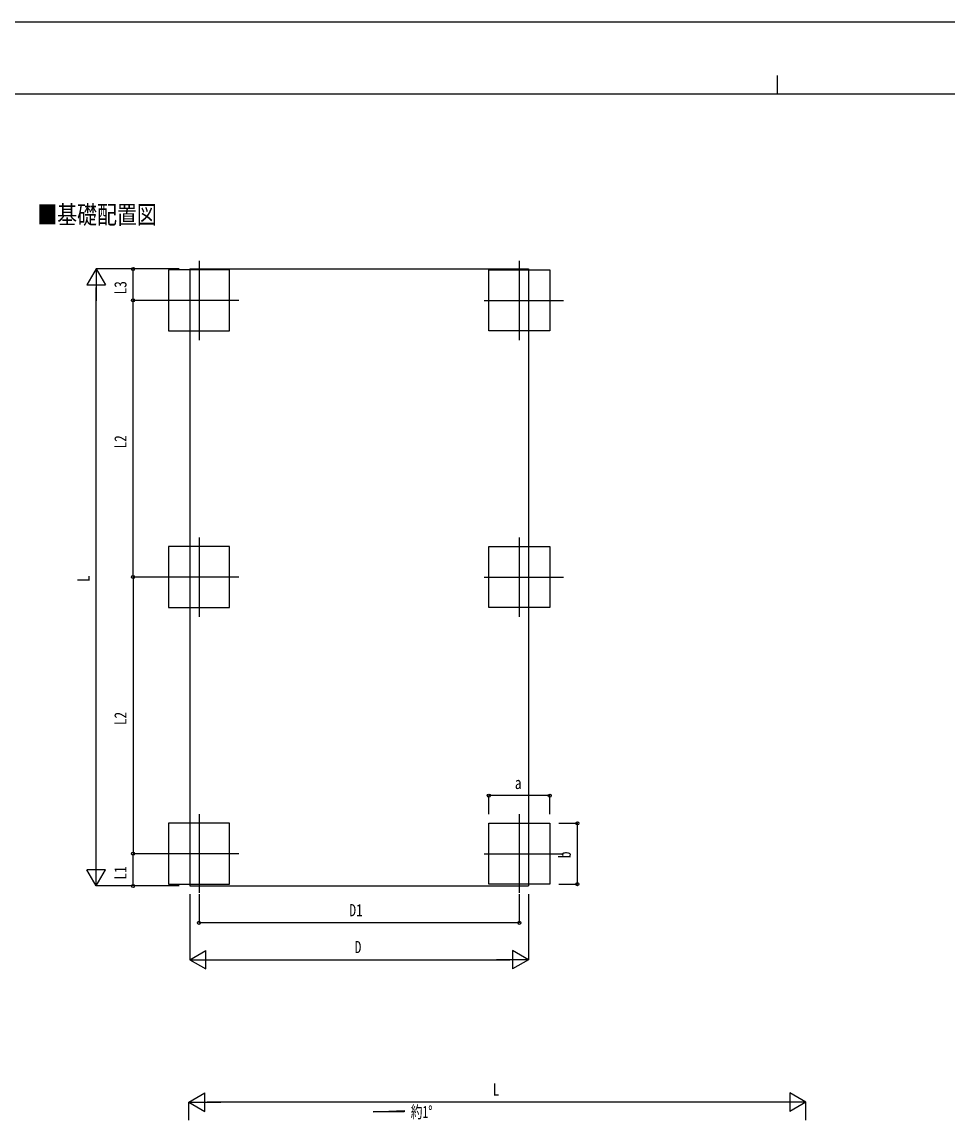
# Model space of a CAD drawing. Units: millimetres, scale not verified. Extents: x -16820 to 16820, y -11880 to 11880.
# Drawn here: x -8207 to 1833, y -90 to 11880 of the extents above; entities that cross this region are included whole.
import ezdxf
from ezdxf.enums import TextEntityAlignment as Align

# ---------------------------------------------------------------- set-up
doc = ezdxf.new("R2010")
doc.units = ezdxf.units.MM
doc.header["$LTSCALE"] = 50
for name, color, linetype in [('0-2_USER1', 3, 'Continuous'), ('0-4_YKK_12', 2, 'Continuous'), ('0-6_YKK_A1', 4, 'Continuous'), ('0-7_YKK_D', 6, 'Continuous'), ('0-8_YKK_ZWAK', 7, 'Continuous')]:
    doc.layers.add(name, color=color, linetype=linetype)
doc.styles.add('ＭＳ ゴシック', font='')
doc.styles.get('ＭＳ ゴシック').set_extended_font_data('MS Gothic')

msp = doc.modelspace()

# ---------------------------------------------------------------- linework, layer by layer
at = {"layer": '0-4_YKK_12'}
for p, q in [((-6288.02, 9291.7), (-6288.02, 8431.73)), ((-2815.02, 9291.7), (-2815.02, 8431.73)), ((-5858.02, 8861.73), (-6718.02, 8861.73)), ((-3195.02, 8861.73), (-2335.02, 8861.73)), ((-6288.02, 6291.73), (-6288.02, 5431.73)), ((-2815.02, 6291.73), (-2815.02, 5431.73)), ((-5858.02, 5861.73), (-6718.02, 5861.73)), ((-3195.02, 5861.73), (-2335.02, 5861.73)), ((-6288.02, 3291.73), (-6288.02, 2435.63)), ((-2815.02, 3291.73), (-2815.02, 2435.63)), ((-5858.02, 2861.73), (-6718.02, 2861.73)), ((-3195.02, 2861.73), (-2335.02, 2861.73))]:
    msp.add_line(p, q, dxfattribs=at)
at = {"layer": '0-6_YKK_A1'}
for p, q in [((-6386.52, 9203.37), (-6386.52, 2511.93)), ((-6386.52, 2511.93), (-2716.52, 2511.93)), ((-4400.93, 64.3), (-4064.93, 76.72)), ((-4064.93, 64.3), (-4400.93, 64.3)), ((-4064.93, 76.72), (-4064.93, 64.3))]:
    msp.add_line(p, q, dxfattribs=at)
for points in [[(-5958.02, 8531.73), (-5958.02, 9191.73), (-6618.02, 9191.73), (-6618.02, 8531.73)], [(-3145.02, 8531.73), (-3145.02, 9191.73), (-2485.02, 9191.73), (-2485.02, 8531.73)], [(-5958.02, 5531.73), (-5958.02, 6191.73), (-6618.02, 6191.73), (-6618.02, 5531.73)], [(-3145.02, 5531.73), (-3145.02, 6191.73), (-2485.02, 6191.73), (-2485.02, 5531.73)], [(-5958.02, 2531.73), (-5958.02, 3191.73), (-6618.02, 3191.73), (-6618.02, 2531.73)], [(-3145.02, 2531.73), (-3145.02, 3191.73), (-2485.02, 3191.73), (-2485.02, 2531.73)]]:
    msp.add_lwpolyline(points, close=True, dxfattribs=at)
msp.add_lwpolyline([(-6386.52, 9203.37), (-2716.52, 9203.37), (-2716.52, 2511.93)], dxfattribs=at)
at = {"layer": '0-7_YKK_D'}
for p, q in [((-7403.52, 9203.37), (-7503.52, 9030.16)), ((-6503.52, 9203.37), (-7404.52, 9203.37)), ((-7403.52, 9203.37), (-7303.52, 9030.16)), ((-7403.52, 9203.37), (-7403.52, 8856.96)), ((-6503.52, 9203.37), (-7004.52, 9203.37)), ((-7003.52, 8861.73), (-7003.52, 9203.37)), ((-7503.52, 9030.16), (-7303.52, 9030.16)), ((-7403.52, 2711.93), (-7403.52, 9003.37)), ((-6503.52, 8861.73), (-7004.52, 8861.73)), ((-6503.52, 8861.73), (-7004.52, 8861.73)), ((-7003.52, 5861.73), (-7003.52, 8861.73)), ((-6503.52, 5861.73), (-7004.52, 5861.73)), ((-6503.52, 5861.73), (-7004.52, 5861.73)), ((-7003.52, 5861.73), (-7003.52, 2861.73)), ((-3145.02, 3291.73), (-3145.02, 3492.73)), ((-2485.02, 3491.73), (-3145.02, 3491.73)), ((-2485.02, 3291.73), (-2485.02, 3492.73)), ((-2385.02, 3191.73), (-2184.02, 3191.73)), ((-2185.02, 2531.73), (-2185.02, 3191.73)), ((-7403.52, 2511.93), (-7403.52, 2858.34)), ((-6503.52, 2861.73), (-7004.52, 2861.73)), ((-6503.52, 2861.73), (-7004.52, 2861.73)), ((-7003.52, 2511.93), (-7003.52, 2861.73)), ((-7403.52, 2511.93), (-7503.52, 2685.13)), ((-7303.52, 2685.13), (-7503.52, 2685.13)), ((-7403.52, 2511.93), (-7303.52, 2685.13)), ((-2385.02, 2531.73), (-2184.02, 2531.73)), ((-6503.52, 2511.93), (-7404.52, 2511.93)), ((-6503.52, 2511.93), (-7004.52, 2511.93)), ((-6386.52, 2421.33), (-6386.52, 1710.93)), ((-6288.02, 2421.33), (-6288.02, 2110.93)), ((-2815.02, 2421.33), (-2815.02, 2110.93)), ((-2716.52, 2421.33), (-2716.52, 1710.93)), ((-2815.02, 2111.93), (-6288.02, 2111.93)), ((-6386.52, 1711.93), (-6213.32, 1811.93)), ((-6213.32, 1611.93), (-6213.32, 1811.93)), ((-2716.52, 1711.93), (-2889.73, 1811.93)), ((-2889.73, 1811.93), (-2889.73, 1611.93)), ((-6386.52, 1711.93), (-6213.32, 1611.93)), ((-6386.52, 1711.93), (-6040.11, 1711.93)), ((-6186.52, 1711.93), (-2916.52, 1711.93)), ((-2716.52, 1711.93), (-3062.93, 1711.93)), ((-2716.52, 1711.93), (-2889.73, 1611.93)), ((-6399.99, 167.66), (-6226.78, 267.66)), ((-6226.78, 67.66), (-6226.78, 267.66)), ((291.45, 167.66), (118.25, 267.66)), ((118.25, 267.66), (118.25, 67.66)), ((-6399.99, -27.7), (-6399.99, 168.66)), ((-6399.99, 167.66), (-6226.78, 67.66)), ((-6399.99, 167.66), (-6053.58, 167.66)), ((91.45, 167.66), (-6199.99, 167.66)), ((291.45, 167.66), (-54.96, 167.66)), ((291.45, 167.66), (118.25, 67.66)), ((291.45, -27.7), (291.45, 168.66))]:
    msp.add_line(p, q, dxfattribs=at)
for centre in [(-7003.52, 9203.37), (-7003.52, 8861.73), (-7003.52, 8861.73), (-7003.52, 5861.73), (-7003.52, 5861.73), (-3145.02, 3491.73), (-2485.02, 3491.73), (-2185.02, 3191.73), (-7003.52, 2861.73), (-7003.52, 2861.73), (-7003.52, 2511.93), (-2185.02, 2531.73), (-6288.02, 2111.93), (-2815.02, 2111.93)]:
    msp.add_circle(centre, 17, dxfattribs=at)
at = {"layer": '0-8_YKK_ZWAK'}
for p, q in [((-19.92, 11300), (-19.92, 11100)), ((15580.08, 11100), (-15619.92, 11100))]:
    msp.add_line(p, q, dxfattribs=at)
msp.add_lwpolyline([(-16820, -11880), (16820, -11880), (16820, 11880), (-16820, 11880)], close=True, dxfattribs=at)

# ---------------------------------------------------------------- texts
at = {"layer": '0-2_USER1', "style": 'ＭＳ ゴシック', "width": 0.8}
msp.add_text('■基礎配置図', height=197.9, dxfattribs=at).set_placement((-8042.43, 9632.84), align=Align.BOTTOM_LEFT)
at = {"layer": '0-6_YKK_A1', "style": 'ＭＳ ゴシック', "width": 0.7}
msp.add_text('約1°', height=132, dxfattribs=at).set_placement((-3991.4, -43.8), align=Align.BOTTOM_LEFT)
at = {"layer": '0-7_YKK_D', "style": 'ＭＳ ゴシック', "width": 0.8}
for s, p in [('L3', (-7035.52, 8926.95)), ('L2', (-7035.52, 7256.13)), ('L', (-7435.52, 5809.65)), ('L2', (-7035.52, 4256.13)), ('b', (-2217.02, 2813.73)), ('L1', (-7035.52, 2581.23))]:
    msp.add_text(s, height=132, rotation=90, dxfattribs=at).set_placement(p, align=Align.BOTTOM_LEFT)
for s, p in [('a', (-2863.02, 3523.73)), ('D1', (-4657.12, 2143.93)), ('D', (-4599.52, 1743.93)), ('L', (-3102.27, 199.66))]:
    msp.add_text(s, height=132, dxfattribs=at).set_placement(p, align=Align.BOTTOM_LEFT)

doc.saveas('drawing.dxf')
